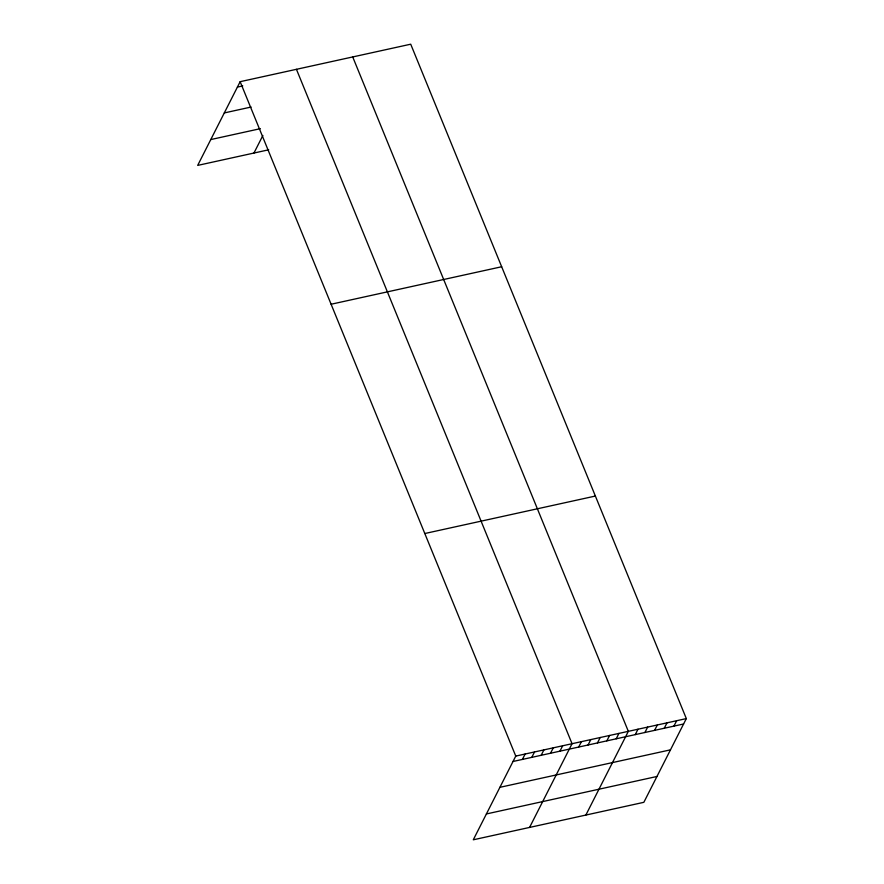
<?xml version="1.0" encoding="UTF-8"?>
<svg xmlns="http://www.w3.org/2000/svg" width="884" height="884" viewBox="0 0 884 884"><rect width="100%" height="100%" fill="white"/><g stroke="black" fill="none" stroke-linecap="round" stroke-linejoin="round"><path stroke-width="1.33" d="M240.15 81.682L515.759 756.085L473.283 839.8L643.85 802.318L686.327 718.593L410.717 44.2L240.15 81.682L197.673 165.407L268.703 149.794M253.962 153.031L262.88 135.462M522.4 759.422L525.14 754.019M531.781 757.356L534.522 751.964M541.163 755.301L543.903 749.897M550.544 753.234L553.285 747.831M559.926 751.179L562.666 745.776M529.571 827.435L572.047 743.709L296.438 69.317M578.689 747.057L581.429 741.654M588.07 744.991L590.81 739.588M597.451 742.925L600.192 737.521M606.833 740.869L609.573 735.466M616.214 738.803L618.955 733.4M585.86 815.059L628.336 731.344L352.716 56.941M635.253 734.615L637.994 729.223M644.922 732.493L647.663 727.09M654.591 730.372L657.331 724.968M664.26 728.25L667 722.847M673.917 726.118L676.658 720.725M237.409 87.085L242.768 85.914M224.293 112.931L251.1 107.041M210.79 139.561L260.371 128.666M331.102 304.24L501.67 266.747M424.806 533.527L595.374 496.046M515.759 756.085L686.327 718.593M513.018 761.489L683.586 723.996M499.913 787.324L670.47 749.842M486.399 813.954L656.967 776.472"/></g></svg>
